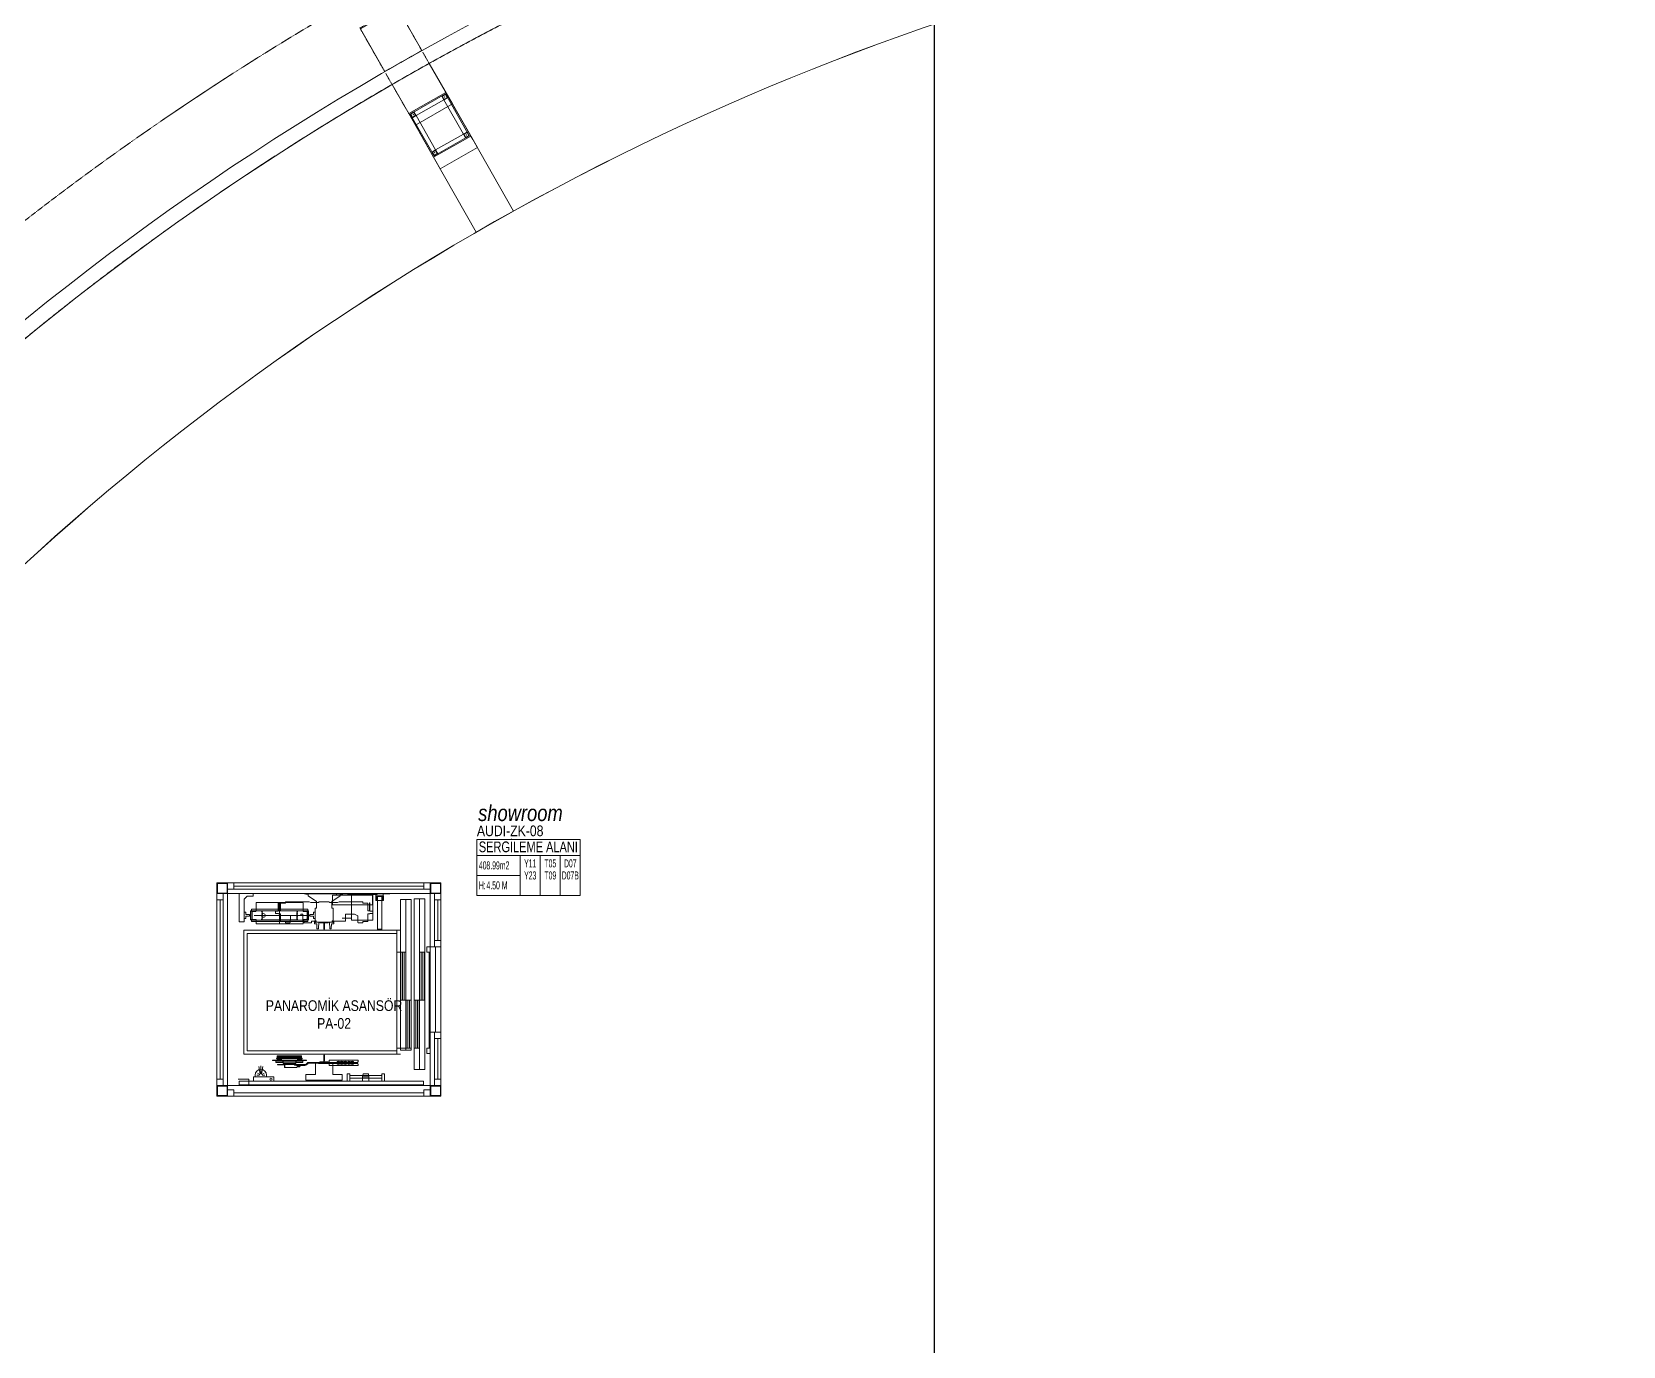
# Model space of a CAD drawing. Extents: x -2749 to 23780, y -1311 to 8245.
# Drawn here: x 2469 to 3960, y 711 to 1943 of the extents above; entities that cross this region are included whole.
import ezdxf
from ezdxf.enums import TextEntityAlignment as Align

# ---------------------------------------------------------------- set-up
doc = ezdxf.new("R2010")
doc.units = 0
doc.header["$MEASUREMENT"] = 0
doc.linetypes.add('DOT2', pattern=[0.125, 0, -0.125])
doc.linetypes.add('HIDDEN', pattern=[0.375, 0.25, -0.125])
doc.layers.get('0').update_dxf_attribs({"color": 9, "lineweight": 9})
for name, color, linetype, lineweight in [('05V', 9, 'Continuous', 9), ('06C', 9, 'Continuous', 9), ('06D', 9, 'Continuous', 9), ('07K', 9, 'Continuous', 9), ('10', 9, 'Continuous', 9), ('11', 9, 'Continuous', 9), ('15', 9, 'Continuous', 9), ('20', 9, 'DOT2', 9), ('21', 9, 'Continuous', 9), ('30', 251, 'Continuous', 9), ('35', 9, 'Continuous', 9), ('40', 9, 'Continuous', 9), ('40B', 9, 'Continuous', 9), ('E-MODÜL HATTI', 6, 'Continuous', 30)]:
    doc.layers.add(name, color=color, linetype=linetype, lineweight=lineweight)
doc.styles.add('Arial', font='arial.ttf', dxfattribs={"height": 2.5})
doc.styles.add('MuuM_TEXT-ITALIC', font='ARIALNI.TTF')
doc.styles.add('MuuM_TEXT-STANDART', font='ARIALN.TTF')

# ---------------------------------------------------------------- blocks, each defined once
blk = doc.blocks.new('Prf-40x40')
for points in [[(1.5, -2), (-1.5, -2, -0.414214), (-2, -1.5), (-2, 1.5, -0.414214), (-1.5, 2), (1.5, 2, -0.414214), (2, 1.5), (2, -1.5, -0.414214)], [(1.5, -1.7), (-1.5, -1.7, -0.414214), (-1.7, -1.5), (-1.7, 1.5, -0.414214), (-1.5, 1.7), (1.5, 1.7, -0.414214), (1.7, 1.5), (1.7, -1.5, -0.414214)]]:
    blk.add_lwpolyline(points, format="xyb", close=True)
blk.add_point((0, 0))
blk = doc.blocks.new('p-kolon_egik')
blk.add_lwpolyline([(-20.2, -107.3), (20, -107.5)])
at = {"layer": '06C'}
blk.add_lwpolyline([(20, -26.5), (-20, -26.5), (-20.2, -107.3), (20, -107.5), (20, -30.3)], close=True, dxfattribs=at)
at = {"layer": '06D'}
blk.add_lwpolyline([(-15, 15.5), (15, 15.5), (15, -21.5), (-15, -21.5)], close=True, dxfattribs=at)
at = {"layer": '11'}
for points in [[(-20, 20.5), (20, 20.5), (20, -26.5), (-20, -26.5)], [(-19, 19.5), (19, 19.5), (19, -25.5), (-19, -25.5)]]:
    blk.add_lwpolyline(points, close=True, dxfattribs=at)
at = {"layer": '20', "lineweight": 0}
blk.add_lwpolyline([(19.8, 112.9), (-20.2, 112.9), (-20.2, 65.9), (19.8, 65.9)], close=True, dxfattribs=at)
for points in [[(-20, 20.5), (-20.2, 64.1)], [(20, 20.5), (19.8, 64.1)]]:
    blk.add_lwpolyline(points, dxfattribs=at)
at = {"layer": '10'}
for p, rotation in [((-17, 17.5), 359.9650747013309), ((17, -23.5), 180.0000000001621)]:
    blk.add_blockref('Prf-40x40', p, dxfattribs=dict(at, rotation=rotation))
at = {"layer": '10', "xscale": -1}
for p, rotation in [((17, 17.5), 6.84519e-11), ((-17, -23.5), 180.0349252988997)]:
    blk.add_blockref('Prf-40x40', p, dxfattribs=dict(at, rotation=rotation))
blk = doc.blocks.new('0_roomno2')
blk.add_lwpolyline([(19.38, -10.5), (0, -10.5), (0, 0), (19.38, 0)], close=True)
for points in [[(0, -3), (19.38, -3)], [(8.12, -3), (8.12, -10.5)], [(11.88, -3), (11.88, -10.5)], [(15.62, -3), (15.62, -10.5)], [(0, -6.75), (8.12, -6.75)]]:
    blk.add_lwpolyline(points)
at = {"style": 'MuuM_TEXT-STANDART', "width": 0.6}
blk.add_text('H:', height=1.5, dxfattribs=at).set_placement((0.35, -8.61), align=Align.MIDDLE_LEFT)
at = {"style": 'Arial'}
blk.add_attdef('ODANO', (0, 1.17), '', height=2, dxfattribs=at)
blk.add_attdef('MEKANADI', text='', height=2, dxfattribs=at).set_placement((0.35, -3), align=Align.BOTTOM_LEFT)
at = {"style": 'MuuM_TEXT-STANDART', "width": 0.6}
for tag, p in [('M2', (0.35, -4.88)), ('TEMIZTAVANYUKSEKLIGI', (1.8, -8.61))]:
    blk.add_attdef(tag, text='', height=1.5, dxfattribs=at).set_placement(p, align=Align.MIDDLE_LEFT)
for tag, p in [('YER01', (10, -4.5)), ('TAVAN01', (13.75, -4.5)), ('DUVAR01', (17.5, -4.5)), ('YER02', (10, -6.75)), ('YER03', (10, -9)), ('TAVAN02', (13.75, -6.75)), ('TAVAN03', (13.75, -9)), ('DUVAR02', (17.5, -6.75)), ('DUVAR03', (17.5, -9))]:
    blk.add_attdef(tag, text='', height=1.5, dxfattribs=at).set_placement(p, align=Align.MIDDLE_CENTER)
blk = doc.blocks.new('p-as-01')
for p, q in [((582, 0), (-582, 0)), ((-582, 0), (-582, -1432)), ((582, -1432), (582, 0)), ((660, -2), (660, 43)), ((660, 43), (925, 43)), ((925, 43), (925, -87)), ((550, -32), (-550, -32)), ((-550, -32), (-550, -1432)), ((550, -1432), (550, -32)), ((720, -2), (660, -2)), ((676, -71), (663, -71)), ((663, -598), (663, -71)), ((676, -105), (676, -70)), ((676, -91), (676, -578)), ((679, -105), (676, -105)), ((679, -70), (679, -105)), ((757, -63), (683, -63)), ((683, -63), (757, -63)), ((757, -66), (683, -66)), ((690, -2), (690, -17)), ((750, -2), (690, -2)), ((690, -17), (712, -17)), ((712, -17), (712, -52)), ((712, -52), (728, -52)), ((872, -2), (720, -2)), ((720, -611), (720, -95)), ((728, -52), (728, -17)), ((728, -17), (750, -17)), ((750, -17), (750, -2)), ((761, -105), (761, -70)), ((764, -105), (761, -105)), ((764, -70), (764, -105)), ((764, -71), (778, -71)), ((764, -91), (764, -578)), ((778, -598), (778, -71)), ((900, -30), (872, -2)), ((900, -87), (900, -30)), ((925, -87), (900, -87)), ((-640, -267), (-640, -427)), ((-638, -267), (-640, -267)), ((-638, -267), (-638, -427)), ((679, -166), (681, -164)), ((679, -502), (679, -166)), ((681, -164), (684, -164)), ((684, -164), (686, -170)), ((690, -173), (690, -173)), ((694, -170), (695, -168)), ((695, -168), (697, -168)), ((697, -168), (698, -170)), ((702, -173), (702, -173)), ((706, -170), (707, -168)), ((707, -168), (709, -168)), ((709, -168), (710, -170)), ((714, -173), (714, -173)), ((718, -170), (719, -168)), ((719, -168), (721, -168)), ((721, -168), (722, -170)), ((726, -173), (726, -173)), ((730, -170), (731, -168)), ((731, -168), (733, -168)), ((733, -168), (734, -170)), ((738, -173), (738, -173)), ((742, -170), (743, -168)), ((743, -168), (745, -168)), ((745, -168), (746, -170)), ((750, -173), (750, -173)), ((754, -170), (756, -164)), ((756, -164), (760, -164)), ((760, -164), (762, -166)), ((762, -166), (762, -502)), ((-679, -382), (-706, -382)), ((-706, -493), (-706, -382)), ((-706, -383), (-678, -383)), ((-680, -377), (-680, -315)), ((-680, -315), (-680, -372)), ((-680, -315), (-678, -315)), ((-678, -315), (-680, -315)), ((-680, -372), (-678, -372)), ((-678, -372), (-680, -372)), ((-680, -377), (-680, -372)), ((-678, -377), (-680, -377)), ((-680, -377), (-678, -377)), ((-679, -382), (-679, -377)), ((-678, -377), (-678, -315)), ((-678, -315), (-678, -367)), ((-678, -367), (-678, -572)), ((-668, -367), (-678, -367)), ((-678, -367), (-678, -386)), ((-678, -372), (-678, -367)), ((-678, -377), (-678, -372)), ((-668, -367), (-668, -386)), ((-668, -427), (-668, -386)), ((-668, -396), (-668, -395)), ((-668, -427), (-668, -487)), ((-646, -367), (-662, -367)), ((-662, -367), (-662, -394)), ((-662, -427), (-662, -394)), ((-662, -394), (-662, -394)), ((-662, -395), (-662, -395)), ((-662, -460), (-662, -427)), ((-658, -364), (-658, -299)), ((-647, -299), (-658, -299)), ((-658, -342), (-658, -351)), ((-658, -360), (-658, -351)), ((-647, -364), (-658, -364)), ((-647, -364), (-647, -299)), ((-646, -320), (-647, -320)), ((-646, -344), (-647, -344)), ((-647, -351), (-647, -359)), ((-646, -320), (-646, -332)), ((-640, -322), (-646, -322)), ((-646, -332), (-646, -322)), ((-646, -332), (-646, -342)), ((-646, -344), (-646, -332)), ((-640, -342), (-646, -342)), ((-646, -394), (-646, -367)), ((-646, -427), (-646, -394)), ((-646, -460), (-646, -427)), ((-646, -395), (-646, -395)), ((-640, -427), (-640, -587)), ((-635, -322), (-638, -322)), ((-635, -342), (-638, -342)), ((-638, -427), (-638, -587)), ((-635, -312), (-635, -352)), ((-626, -312), (-635, -312)), ((-635, -332), (-635, -322)), ((-635, -332), (-635, -342)), ((-626, -352), (-635, -352)), ((-621, -307), (-626, -312)), ((-626, -312), (-626, -352)), ((-622, -356), (-626, -352)), ((-622, -308), (-622, -427)), ((-622, -546), (-622, -427)), ((-622, -432), (-622, -427)), ((-618, -307), (-621, -307)), ((-617, -308), (-618, -307)), ((-617, -308), (-617, -427)), ((-617, -318), (-614, -333)), ((-617, -546), (-617, -427)), ((-614, -520), (-614, -333)), ((-610, -333), (-614, -333)), ((-613, -313), (-599, -313)), ((-599, -313), (-613, -313)), ((-613, -315), (-613, -313)), ((-613, -313), (-613, -315)), ((-613, -315), (-599, -315)), ((-613, -315), (-599, -315)), ((-608, -318), (-610, -333)), ((-610, -333), (-610, -520)), ((-608, -535), (-608, -318)), ((-602, -318), (-608, -318)), ((-602, -318), (-602, -427)), ((-602, -535), (-602, -427)), ((-598, -319), (-598, -316)), ((-598, -316), (-598, -319)), ((-598, -319), (-598, -535)), ((-598, -319), (-598, -535)), ((-596, -316), (-596, -537)), ((-596, -537), (-596, -316)), ((640, -335), (840, -335)), ((-771, -582), (-825, -582)), ((-825, -582), (-825, -752)), ((-771, -670), (-771, -582)), ((-689, -498), (-701, -498)), ((-699, -498), (-699, -523)), ((-691, -498), (-691, -523)), ((-686, -572), (-686, -497)), ((-684, -476), (-684, -476)), ((-684, -493), (-684, -476)), ((-680, -477), (-680, -538)), ((-678, -477), (-680, -477)), ((-678, -477), (-680, -477)), ((-680, -482), (-680, -477)), ((-680, -538), (-680, -482)), ((-678, -482), (-680, -482)), ((-680, -482), (-678, -482)), ((-680, -538), (-678, -538)), ((-680, -538), (-678, -538)), ((-679, -477), (-679, -473)), ((-679, -589), (-671, -598)), ((-678, -449), (-678, -487)), ((-678, -477), (-678, -538)), ((-678, -482), (-678, -477)), ((-678, -538), (-678, -482)), ((-668, -487), (-678, -487)), ((-673, -584), (-665, -592)), ((-662, -459), (-662, -459)), ((-662, -460), (-662, -486)), ((-662, -460), (-662, -460)), ((-662, -486), (-646, -486)), ((-658, -554), (-658, -489)), ((-647, -489), (-658, -489)), ((-658, -550), (-658, -541)), ((-647, -554), (-658, -554)), ((-647, -554), (-647, -489)), ((-647, -503), (-647, -495)), ((-646, -510), (-647, -510)), ((-646, -534), (-647, -534)), ((-646, -486), (-646, -460)), ((-646, -460), (-646, -460)), ((-646, -510), (-646, -522)), ((-640, -512), (-646, -512)), ((-646, -522), (-646, -512)), ((-646, -534), (-646, -522)), ((-646, -522), (-646, -532)), ((-640, -532), (-646, -532)), ((-646, -459), (-646, -459)), ((-638, -587), (-640, -587)), ((-635, -512), (-638, -512)), ((-635, -532), (-638, -532)), ((-635, -542), (-635, -502)), ((-626, -502), (-635, -502)), ((-635, -522), (-635, -512)), ((-635, -522), (-635, -512)), ((-635, -522), (-635, -532)), ((-635, -522), (-635, -532)), ((-626, -542), (-635, -542)), ((-622, -498), (-626, -502)), ((-626, -542), (-626, -502)), ((-621, -547), (-626, -542)), ((-618, -547), (-621, -547)), ((-617, -546), (-618, -547)), ((-617, -535), (-614, -520)), ((-610, -520), (-614, -520)), ((-613, -538), (-599, -538)), ((-599, -538), (-613, -538)), ((-613, -538), (-613, -540)), ((-613, -538), (-613, -540)), ((-613, -540), (-599, -540)), ((-613, -540), (-599, -540)), ((-608, -535), (-610, -520)), ((-602, -535), (-608, -535)), ((-598, -535), (-598, -537)), ((-598, -535), (-598, -537)), ((679, -564), (676, -564)), ((676, -564), (676, -599)), ((681, -504), (679, -502)), ((679, -599), (679, -564)), ((684, -504), (681, -504)), ((686, -499), (684, -504)), ((690, -495), (690, -495)), ((695, -501), (694, -499)), ((697, -501), (695, -501)), ((698, -499), (697, -501)), ((702, -495), (702, -495)), ((707, -501), (706, -499)), ((709, -501), (707, -501)), ((710, -499), (709, -501)), ((714, -495), (714, -495)), ((719, -501), (718, -499)), ((721, -501), (719, -501)), ((722, -499), (721, -501)), ((726, -495), (726, -495)), ((731, -501), (730, -499)), ((733, -501), (731, -501)), ((734, -499), (733, -501)), ((738, -495), (738, -495)), ((743, -501), (742, -499)), ((745, -501), (743, -501)), ((746, -499), (745, -501)), ((750, -495), (750, -495)), ((756, -504), (754, -499)), ((760, -504), (756, -504)), ((762, -502), (760, -504)), ((764, -564), (761, -564)), ((761, -564), (761, -599)), ((764, -599), (764, -564)), ((920, -601), (920, -580)), ((920, -580), (925, -580)), ((925, -580), (925, -753)), ((-658, -670), (-771, -670)), ((-668, -1066), (-668, -700)), ((-668, -700), (-658, -700)), ((-666, -609), (-666, -752)), ((-658, -609), (-658, -752)), ((-658, -752), (-658, -670)), ((-658, -1066), (-658, -700)), ((-652, -713), (-658, -711)), ((-658, -711), (-658, -793)), ((-650, -748), (-652, -713)), ((652, -713), (650, -748)), ((658, -711), (652, -713)), ((653, -671), (653, -667)), ((653, -667), (788, -667)), ((668, -671), (653, -671)), ((658, -752), (658, -677)), ((658, -677), (668, -677)), ((658, -793), (658, -711)), ((676, -598), (663, -598)), ((668, -677), (668, -671)), ((757, -603), (683, -603)), ((757, -606), (683, -606)), ((683, -606), (757, -606)), ((712, -652), (690, -652)), ((690, -652), (690, -667)), ((690, -667), (750, -667)), ((728, -617), (712, -617)), ((712, -617), (712, -652)), ((728, -652), (728, -617)), ((750, -652), (728, -652)), ((750, -667), (750, -652)), ((764, -598), (778, -598)), ((788, -667), (788, -682)), ((788, -682), (852, -682)), ((852, -682), (904, -601)), ((904, -601), (920, -601)), ((-825, -752), (-825, -922)), ((-771, -922), (-771, -834)), ((-771, -834), (-658, -834)), ((-688, -1070), (-688, -800)), ((-674, -800), (-688, -800)), ((-674, -800), (-674, -802)), ((-674, -802), (-674, -800)), ((-674, -800), (-668, -800)), ((-674, -802), (-674, -802)), ((-668, -877), (-672, -880)), ((-672, -880), (-672, -890)), ((-672, -890), (-668, -893)), ((-668, -912), (-668, -800)), ((-668, -804), (-668, -800)), ((-668, -804), (-668, -804)), ((-666, -752), (-658, -752)), ((-658, -834), (-658, -752)), ((-658, -752), (-658, -752)), ((-658, -793), (-652, -790)), ((-658, -804), (-658, -800)), ((-658, -800), (-652, -800)), ((-658, -804), (-658, -829)), ((-658, -804), (-658, -804)), ((-654, -880), (-658, -877)), ((-658, -893), (-654, -890)), ((-654, -890), (-654, -880)), ((-652, -790), (-650, -756)), ((-652, -802), (-652, -800)), ((-638, -800), (-652, -800)), ((-652, -800), (-652, -802)), ((-652, -802), (-652, -802)), ((-625, -748), (-650, -748)), ((-650, -756), (-625, -756)), ((-638, -1070), (-638, -800)), ((-615, -748), (-625, -748)), ((-625, -756), (-615, -756)), ((-590, -748), (-615, -748)), ((-615, -756), (-590, -756)), ((-590, -756), (-590, -748)), ((615, -748), (590, -748)), ((590, -748), (590, -756)), ((590, -756), (615, -756)), ((625, -748), (615, -748)), ((615, -756), (625, -756)), ((650, -748), (625, -748)), ((625, -756), (650, -756)), ((650, -756), (652, -790)), ((652, -790), (658, -793)), ((653, -838), (653, -834)), ((653, -834), (668, -834)), ((788, -838), (653, -838)), ((658, -753), (658, -752)), ((658, -828), (658, -753)), ((668, -828), (658, -828)), ((668, -834), (668, -828)), ((852, -823), (788, -823)), ((788, -823), (788, -838)), ((904, -904), (852, -823)), ((925, -753), (925, -926)), ((-825, -922), (-771, -922)), ((-668, -910), (-672, -913)), ((-672, -913), (-672, -923)), ((-672, -923), (-668, -926)), ((-668, -943), (-672, -946)), ((-672, -946), (-672, -956)), ((-672, -956), (-668, -959)), ((-668, -976), (-672, -979)), ((-672, -979), (-672, -989)), ((-672, -989), (-668, -992)), ((-668, -1009), (-672, -1012)), ((-672, -1012), (-672, -1022)), ((-672, -1022), (-668, -1025)), ((-654, -913), (-658, -910)), ((-658, -926), (-654, -923)), ((-654, -946), (-658, -943)), ((-658, -959), (-654, -956)), ((-654, -979), (-658, -976)), ((-658, -992), (-654, -989)), ((-654, -1012), (-658, -1009)), ((-658, -1025), (-654, -1022)), ((-658, -1064), (-658, -1040)), ((-654, -923), (-654, -913)), ((-654, -956), (-654, -946)), ((-654, -989), (-654, -979)), ((-654, -1022), (-654, -1012)), ((920, -904), (904, -904)), ((920, -926), (920, -904)), ((925, -926), (920, -926)), ((-674, -1070), (-688, -1070)), ((-674, -1070), (-674, -1068)), ((-674, -1068), (-674, -1069)), ((-674, -1068), (-674, -1068)), ((-674, -1068), (-674, -1068)), ((-674, -1069), (-668, -1069)), ((-668, -1066), (-668, -1069)), ((-668, -1066), (-668, -1066)), ((-668, -1066), (-658, -1066)), ((-658, -1066), (-658, -1069)), ((-658, -1066), (-658, -1066)), ((-658, -1069), (-652, -1069)), ((-652, -1070), (-652, -1066)), ((-652, -1066), (-652, -1069)), ((-652, -1066), (-652, -1066)), ((-638, -1070), (-652, -1070)), ((592, -1252), (582, -1252)), ((582, -1252), (582, -1292)), ((582, -1292), (592, -1292)), ((592, -1292), (592, -1252)), ((897, -1252), (592, -1252)), ((592, -1252), (592, -1292)), ((592, -1292), (897, -1292)), ((897, -1292), (897, -1252)), ((-582, -1432), (-582, -1467)), ((-582, -1432), (-525, -1432)), ((550, -1432), (-550, -1432)), ((870, -1467), (-542, -1467)), ((-542, -1467), (-542, -1517)), ((-525, -1432), (-525, -1567)), ((375, -1472), (-75, -1472)), ((-75, -1472), (-75, -1517)), ((-75, -1487), (375, -1487)), ((582, -1432), (375, -1432)), ((375, -1432), (375, -1467)), ((375, -1517), (375, -1472)), ((582, -1432), (582, -1467)), ((870, -1517), (870, -1467)), ((875, -1597), (-725, -1597)), ((-725, -1597), (-725, -1647)), ((-542, -1517), (870, -1517)), ((870, -1517), (-542, -1517)), ((-542, -1517), (-542, -1567)), ((-542, -1567), (870, -1567)), ((-75, -1522), (-525, -1522)), ((-525, -1522), (-525, -1567)), ((-525, -1537), (-75, -1537)), ((-525, -1552), (-75, -1552)), ((-525, -1567), (-75, -1567)), ((-75, -1597), (-525, -1597)), ((-525, -1597), (-525, -1642)), ((-525, -1612), (-75, -1612)), ((-525, -1627), (-75, -1627)), ((-75, -1502), (375, -1502)), ((-75, -1517), (375, -1517)), ((-75, -1567), (-75, -1522)), ((-75, -1642), (-75, -1597)), ((870, -1567), (870, -1517)), ((875, -1647), (875, -1597)), ((875, -1647), (-725, -1647)), ((-725, -1647), (-725, -1697)), ((-725, -1647), (875, -1647)), ((-725, -1697), (875, -1697)), ((-525, -1714), (-575, -1714)), ((-575, -1714), (-575, -1747)), ((-575, -1747), (-525, -1747)), ((-525, -1642), (-75, -1642)), ((-525, -1747), (-525, -1714)), ((-525, -1737), (375, -1737)), ((375, -1647), (-75, -1647)), ((-75, -1647), (-75, -1692)), ((-75, -1662), (375, -1662)), ((-75, -1677), (375, -1677)), ((-75, -1692), (375, -1692)), ((375, -1692), (375, -1647)), ((375, -1714), (425, -1714)), ((375, -1747), (375, -1714)), ((425, -1747), (375, -1747)), ((425, -1714), (425, -1747)), ((875, -1697), (875, -1647))]:
    blk.add_line(p, q)
at = {"ltscale": 15}
for p, q in [((640, -119), (640, -550)), ((678, -114), (645, -114)), ((683, -82), (683, -109)), ((752, -77), (688, -77)), ((757, -109), (757, -82)), ((835, -114), (762, -114)), ((840, -550), (840, -119)), ((645, -555), (678, -555)), ((683, -560), (683, -587)), ((688, -592), (752, -592)), ((757, -587), (757, -560)), ((762, -555), (835, -555))]:
    blk.add_line(p, q, dxfattribs=at)
at = {"ltscale": 0.25}
for p, q in [((761, -296), (737, -296)), ((737, -296), (737, -323)), ((761, -322), (761, -296)), ((664, -389), (652, -389)), ((652, -389), (652, -432)), ((655, -435), (694, -436)), ((667, -343), (664, -346)), ((664, -346), (664, -389)), ((734, -343), (667, -343)), ((694, -436), (719, -436)), ((719, -436), (719, -535)), ((737, -323), (734, -323)), ((734, -323), (734, -343)), ((837, -322), (761, -322)), ((764, -343), (764, -328)), ((764, -328), (837, -328)), ((831, -343), (764, -343)), ((834, -346), (831, -343)), ((834, -389), (834, -346)), ((846, -389), (834, -389)), ((837, -328), (837, -322)), ((846, -612), (846, -389)), ((666, -564), (652, -564)), ((652, -564), (652, -633)), ((733, -552), (666, -552)), ((666, -552), (666, -564)), ((719, -535), (733, -535)), ((733, -535), (733, -552)), ((594, -688), (594, -696)), ((637, -684), (597, -685)), ((597, -699), (658, -701)), ((637, -684), (637, -684)), ((641, -665), (641, -679)), ((666, -662), (644, -662)), ((652, -633), (666, -633)), ((658, -701), (658, -803)), ((666, -633), (666, -662)), ((842, -626), (846, -612)), ((842, -702), (842, -626)), ((843, -702), (842, -702)), ((846, -799), (846, -705)), ((594, -808), (594, -816)), ((658, -803), (597, -805)), ((597, -819), (637, -820)), ((637, -820), (637, -820)), ((641, -825), (641, -839)), ((644, -842), (666, -842)), ((666, -842), (666, -952)), ((842, -878), (842, -802)), ((842, -802), (843, -802)), ((846, -892), (842, -878)), ((846, -1115), (846, -892)), ((-659, -920), (-659, -1004)), ((666, -952), (733, -952)), ((695, -920), (695, -1004)), ((733, -1037), (716, -1068)), ((733, -952), (733, -1037)), ((652, -1072), (652, -1115)), ((652, -1115), (664, -1115)), ((716, -1068), (655, -1069)), ((664, -1115), (664, -1158)), ((664, -1158), (667, -1161)), ((667, -1161), (734, -1161)), ((734, -1161), (734, -1181)), ((734, -1181), (737, -1181)), ((737, -1181), (737, -1208)), ((761, -1208), (761, -1182)), ((761, -1182), (837, -1182)), ((764, -1176), (764, -1161)), ((764, -1161), (831, -1161)), ((837, -1176), (764, -1176)), ((831, -1161), (834, -1158)), ((834, -1158), (834, -1115)), ((834, -1115), (846, -1115)), ((837, -1182), (837, -1176)), ((737, -1208), (761, -1208))]:
    blk.add_line(p, q, dxfattribs=at)
at = {"linetype": 'Continuous', "ltscale": 0.25}
for p, q in [((921, -567), (921, -1151)), ((921, -567), (925, -567)), ((925, -567), (925, -1150)), ((911, -832), (818, -832)), ((818, -832), (818, -1206)), ((911, -1206), (911, -832)), ((911, -1169), (911, -869)), ((911, -869), (921, -869)), ((921, -869), (921, -1169)), ((676, -1010), (676, -1210)), ((921, -1010), (676, -1010)), ((921, -973), (916, -973)), ((921, -973), (916, -973)), ((916, -1248), (916, -973)), ((921, -1248), (921, -973)), ((921, -1169), (911, -1169)), ((921, -1151), (921, -1159)), ((921, -1159), (921, -1165)), ((921, -1165), (921, -1173)), ((921, -1173), (921, -1367)), ((925, -1150), (925, -1159)), ((925, -1159), (925, -1165)), ((925, -1165), (925, -1173)), ((925, -1173), (925, -1367)), ((921, -1210), (676, -1210)), ((818, -1206), (911, -1206)), ((916, -1248), (921, -1248)), ((921, -1367), (925, -1367))]:
    blk.add_line(p, q, dxfattribs=at)
at = {"ltscale": 30}
for p, q in [((861, -1236), (861, -1308)), ((905, -1236), (861, -1236)), ((897, -1242), (861, -1242)), ((897, -1302), (861, -1302)), ((905, -1308), (861, -1308)), ((897, -1242), (897, -1302))]:
    blk.add_line(p, q, dxfattribs=at)
at = {"ltscale": 6}
for p, q in [((905, -1236), (905, -1308)), ((905, -1237), (925, -1237)), ((925, -1307), (905, -1307)), ((923, -1237), (923, -1307)), ((925, -1237), (925, -1307))]:
    blk.add_line(p, q, dxfattribs=at)
for centre, radius in [((720, -184), 17.5), ((-612, -327), 3), ((-612, -527), 3)]:
    blk.add_circle(centre, radius)
for centre, radius, start, end in [((645, -119), 5, 90, 180), ((683, -70), 7, 90, 180), ((678, -109), 5, 270, 0), ((683, -70), 4, 90, 180), ((688, -82), 5, 90, 180), ((752, -82), 5, 0, 90), ((757, -70), 7, 0, 90), ((757, -70), 4, 0, 90), ((762, -109), 5, 180, 270), ((835, -119), 5, 0, 90), ((690, -169), 4.3, 195, 270), ((690, -169), 4.3, 270, 345), ((702, -169), 4.3, 195, 270), ((702, -169), 4.3, 270, 345), ((714, -169), 4.3, 195, 270), ((714, -169), 4.3, 270, 345), ((726, -169), 4.3, 195, 270), ((726, -169), 4.3, 270, 345), ((738, -169), 4.3, 195, 270), ((738, -169), 4.3, 270, 345), ((750, -169), 4.3, 195, 270), ((750, -169), 4.3, 270, 345), ((-612, -327), 3, 0, 180), ((-612, -327), 3, 180, 0), ((-599, -316), 3, 0, 90), ((-599, -316), 3, 0, 90), ((-599, -316), 1, 0, 90), ((-599, -316), 1, 0, 90), ((-701, -493), 5, 180, 270), ((-695, -523), 4, 180, 0), ((-689, -493), 5, 270, 0), ((-662, -572), 24, 180, 225), ((-684, -470), 6, 270, 0), ((-662, -572), 16, 180, 225), ((-682, -609), 24, 0, 45), ((-612, -527), 3, 0, 180), ((-612, -527), 3, 180, 0), ((-599, -537), 1, 270, 0), ((-599, -537), 3, 270, 0), ((-599, -537), 3, 270, 0), ((-599, -537), 1, 270, 0), ((645, -550), 5, 180, 270), ((678, -560), 5, 0, 90), ((688, -587), 5, 180, 270), ((690, -500), 4.3, 90, 165), ((690, -500), 4.3, 15, 90), ((702, -500), 4.3, 90, 165), ((702, -500), 4.3, 15, 90), ((714, -500), 4.3, 90, 165), ((714, -500), 4.3, 15, 90), ((726, -500), 4.3, 90, 165), ((726, -500), 4.3, 15, 90), ((738, -500), 4.3, 90, 165), ((738, -500), 4.3, 15, 90), ((750, -500), 4.3, 90, 165), ((750, -500), 4.3, 15, 90), ((752, -587), 5, 270, 0), ((762, -560), 5, 90, 180), ((835, -550), 5, 270, 0), ((-682, -609), 16, 0, 45), ((683, -599), 7, 180, 270), ((683, -599), 4, 180, 270), ((757, -599), 4, 270, 0), ((757, -599), 7, 270, 0), ((-663, -885), 15, 109.4712, 250.5288), ((-663, -885), 9.5, 121.7569, 238.2431), ((-663, -885), 6, 146.4427, 213.5573), ((-663, -885), 15, 289.4712, 70.5288), ((-663, -885), 9.5, 301.7569, 58.2431), ((-663, -885), 6, 326.4427, 33.5573), ((-663, -918), 15, 109.4712, 250.5288), ((-663, -951), 15, 109.4712, 250.5288), ((-663, -984), 15, 109.4712, 250.5288), ((-663, -1017), 15, 109.4712, 250.5288), ((-663, -918), 9.5, 121.7569, 238.2431), ((-663, -951), 9.5, 121.7569, 238.2431), ((-663, -984), 9.5, 121.7569, 238.2431), ((-663, -1017), 9.5, 121.7569, 238.2431), ((-663, -918), 6, 146.4427, 213.5573), ((-663, -951), 6, 146.4427, 213.5573), ((-663, -984), 6, 146.4427, 213.5573), ((-663, -1017), 6, 146.4427, 213.5573), ((-663, -918), 15, 289.4712, 70.5288), ((-663, -918), 9.5, 301.7569, 58.2431), ((-663, -918), 6, 326.4427, 33.5573), ((-663, -951), 15, 289.4712, 70.5288), ((-663, -951), 9.5, 301.7569, 58.2431), ((-663, -951), 6, 326.4427, 33.5573), ((-663, -984), 15, 289.4712, 70.5288), ((-663, -984), 9.5, 301.7569, 58.2431), ((-663, -984), 6, 326.4427, 33.5573), ((-663, -1017), 15, 289.4712, 70.5288), ((-663, -1017), 9.5, 301.7569, 58.2431), ((-663, -1017), 6, 326.4427, 33.5573)]:
    blk.add_arc(centre, radius, start, end)
at = {"ltscale": 0.25}
for centre, radius, start, end in [((655, -432), 2.98, 180, 268.4759), ((597, -688), 3, 91.5, 180), ((597, -696), 2.99, 180, 268.6138), ((636, -679), 5, 280.303, 360), ((644, -665), 3, 90, 180), ((843, -705), 3, 360, 90), ((597, -808), 3, 91.3862, 180), ((597, -816), 3, 180, 268.5), ((636, -825), 5, 360, 79.697), ((644, -839), 3, 180, 270), ((843, -799), 3, 270, 0), ((655, -1072), 2.98, 91.5241, 180)]:
    blk.add_arc(centre, radius, start, end, dxfattribs=at)
blk = doc.blocks.new('p-asansör-')
at = {"color": 251}
for p, q in [((-194.5, 190), (-20, 190)), ((-194.5, 190), (-20, 190)), ((-193.5, 190), (-193.5, 186)), ((-193.5, 190), (-193.5, 186)), ((-193.5, 189.5), (-21, 189.5)), ((-193.5, 189.5), (-21, 189.5)), ((-21, 186), (-193.5, 186)), ((-21, 186), (-193.5, 186)), ((-124.5, 183.2), (-154.5, 183.2)), ((-124.5, 183.2), (-154.5, 183.2)), ((-124.5, 180.7), (-154.5, 180.7)), ((-124.5, 180.7), (-154.5, 180.7)), ((-42.4, 180.3), (-44.8, 180.3)), ((-42.4, 180.3), (-44.8, 180.3)), ((-42.2, 179.7), (-44.3, 178.5)), ((-42.2, 179.7), (-44.3, 178.5)), ((-41.8, 179.3), (-43, 172.1)), ((-41.8, 179.3), (-43, 172.1)), ((-41.2, 179.1), (-41.2, 171.6)), ((-41.2, 179.1), (-41.2, 171.6)), ((-40.5, 179.3), (-39.3, 172.1)), ((-40.5, 179.3), (-39.3, 172.1)), ((-40.1, 179.7), (-38, 178.5)), ((-40.1, 179.7), (-38, 178.5)), ((-39.9, 180.3), (-37.5, 180.3)), ((-39.9, 180.3), (-37.5, 180.3)), ((-30, 184), (-30, 190)), ((-30, 184), (-30, 190)), ((-20, 184), (-30, 184)), ((-20, 184), (-30, 184)), ((-21, 190), (-21, 186)), ((-21, 190), (-21, 186))]:
    blk.add_line(p, q, dxfattribs=at)
at = {"color": 251, "ltscale": 0.25}
for p, q in [((-157, 186), (-154.5, 186)), ((-157, 186), (-157, 179.2)), ((-157, 186), (-154.5, 186)), ((-157, 186), (-157, 179.2)), ((-154.5, 179.2), (-157, 179.2)), ((-154.5, 179.2), (-157, 179.2)), ((-154.5, 186), (-154.5, 179.2)), ((-154.5, 186), (-154.5, 179.2)), ((-142, 179.2), (-142.5, 182)), ((-142, 179.2), (-142.5, 182)), ((-137, 179.2), (-142, 179.2)), ((-137, 179.2), (-142, 179.2)), ((-137, 179.2), (-136.5, 182)), ((-137, 179.2), (-136.5, 182)), ((-124.5, 186), (-122, 186)), ((-124.5, 186), (-124.5, 179.2)), ((-124.5, 186), (-122, 186)), ((-124.5, 186), (-124.5, 179.2)), ((-122, 179.2), (-124.5, 179.2)), ((-122, 179.2), (-124.5, 179.2)), ((-122, 186), (-122, 179.2)), ((-122, 186), (-122, 179.2))]:
    blk.add_line(p, q, dxfattribs=at)
blk.add_lwpolyline([(-142.5, 182), (-136.5, 182), (-136.5, 186), (-142.5, 186), (-142.5, 182)], dxfattribs=at)
blk.add_lwpolyline([(-142.5, 182), (-136.5, 182), (-136.5, 186), (-142.5, 186), (-142.5, 182)], dxfattribs=at)
at = {"color": 251}
blk.add_lwpolyline([(-53.4, 186), (-34.4, 186), (-34.4, 182), (-53.4, 182)], close=True, dxfattribs=at)
blk.add_lwpolyline([(-53.4, 186), (-34.4, 186), (-34.4, 182), (-53.4, 182)], close=True, dxfattribs=at)
blk.add_lwpolyline([(-35.8, 182), (-35.8, 180.3, -1), (-46.5, 180.3), (-46.5, 182)], format="xyb", dxfattribs=at)
blk.add_lwpolyline([(-35.8, 182), (-35.8, 180.3, -1), (-46.5, 180.3), (-46.5, 182)], format="xyb", dxfattribs=at)
blk.add_circle((-50.7, 184), 1, dxfattribs=at)
blk.add_circle((-50.7, 184), 1, dxfattribs=at)
at = {"layer": '06D'}
for points in [[(-10, 200), (-200, 200)], [(-200, 200), (-10, 200)], [(-210, 184), (-210, 146)], [(-204, 184), (-204, 146)], [(-6, 10), (-6, 190)], [(0, 10), (0, 190)], [(-210, 16), (-210, 54)], [(-204, 54), (-204, 16)], [(-200, 6), (-10, 6)], [(-10, 0), (-200, 0)]]:
    blk.add_lwpolyline(points, dxfattribs=at)
for points in [[(-10, 190), (-200, 190), (-200, 10), (-10, 10)], [(-10, 190), (-200, 190), (-200, 10), (-10, 10)], [(-200, 60), (-210, 60), (-210, 140), (-200, 140)], [(-200, 60), (-210, 60), (-210, 140), (-200, 140)]]:
    blk.add_lwpolyline(points, close=True, dxfattribs=at)
at = {"layer": '07K'}
blk.add_lwpolyline([(-200, 60), (-200, 140), (-205, 140), (-205, 60)], close=True, dxfattribs=at)
blk.add_lwpolyline([(-200, 60), (-200, 140), (-205, 140), (-205, 60)], close=True, dxfattribs=at)
at = {"layer": '10'}
for points in [[(-200, 190), (-210, 190), (-210, 200), (-200, 200)], [(-200.5, 190.5), (-209.5, 190.5), (-209.5, 199.5), (-200.5, 199.5)], [(-200, 200), (-194, 200), (-194, 194), (-200, 194)], [(-16, 200), (-10, 200), (-10, 194), (-16, 194)], [(-10, 190), (0, 190), (0, 200), (-10, 200)], [(-9.5, 190.5), (-0.5, 190.5), (-0.5, 199.5), (-9.5, 199.5)], [(-204, 190), (-204, 184), (-210, 184), (-210, 190)], [(-6, 184), (-6, 190), (0, 190), (0, 184)], [(-204, 146), (-204, 140), (-210, 140), (-210, 146)], [(-204, 60), (-204, 54), (-210, 54), (-210, 60)], [(-204, 16), (-204, 10), (-210, 10), (-210, 16)], [(-6, 10), (-6, 16), (0, 16), (0, 10)], [(-200, 10), (-210, 10), (-210, 0), (-200, 0)], [(-200.5, 9.5), (-209.5, 9.5), (-209.5, 0.5), (-200.5, 0.5)], [(-200, 6), (-194, 6), (-194, 0), (-200, 0)], [(-16, 6), (-10, 6), (-10, 0), (-16, 0)], [(-10, 10), (0, 10), (0, 0), (-10, 0)], [(-9.5, 9.5), (-0.5, 9.5), (-0.5, 0.5), (-9.5, 0.5)]]:
    blk.add_lwpolyline(points, close=True, dxfattribs=at)
at = {"layer": '15'}
for points in [[(-194, 197), (-16, 197)], [(-207, 184), (-207, 146)], [(-3, 16), (-3, 184)], [(-207, 54), (-207, 16)], [(-194, 3), (-16, 3)]]:
    blk.add_lwpolyline(points, dxfattribs=at)
at = {"layer": '20'}
blk.add_lwpolyline([(-210, 60), (-210, 140)], dxfattribs=at)
blk.add_lwpolyline([(-210, 60), (-210, 140)], dxfattribs=at)
at = {"layer": '35'}
blk.add_lwpolyline([(-210, 200), (0, 200), (0, 0), (-210, 0)], close=True, dxfattribs=at)
at = {"layer": '05V', "xscale": 0.1, "yscale": 0.1, "rotation": 270}
blk.add_blockref('p-as-01', (-25.3, 102.5), dxfattribs=at)
blk = doc.blocks.new('p-zemin kat')
at = {"layer": '20', "linetype": 'HIDDEN', "lineweight": 0}
blk.add_arc((4088.6, -323.4), 2647.5, 80.457, 156.5549, dxfattribs=at)
at = {"layer": '40'}
blk.add_lwpolyline([(1851.2, 326.9), (3319.5, 326.9), (3319.5, 343), (3280.5, 343), (3280.5, 427), (3319.5, 427), (3319.5, 570), (4025.5, 570), (4025.5, 427), (4064.5, 427), (4064.5, 343), (3980.5, 343), (3980.5, 326.9), (4680.5, 326.9), (4680.5, 427), (4780.6, 427), (4780.6, 1901.5, 0.054196), (4273.1, 1999.3), (4278.6, 2070.7, 0.306949), (1935.3, 740.1), (1999.5, 708.4, 0.043245), (1856.5, 345)], format="xyb", close=True, dxfattribs=at)
at = {"layer": '40B'}
blk.add_lwpolyline([(1935.3, 740.1, -0.306949), (4278.6, 2070.7, 0.001238), (4287.9, 2185.7, -0.024009), (4527.5, 2155.1), (4532.5, 2153.3), (4532.5, 2372.5), (4200, 2372.5), (3990, 2372.5), (3990, 2405), (3287.3, 2405), (3287.3, 2825), (2222.5, 2825)], format="xyb", dxfattribs=at)
blk.add_lwpolyline([(3364.5, 343), (3319.5, 343), (3319.5, 320), (1719.7, 320), (1719.7, 326.9), (1719.6, 328.2, -0.047611), (1885.6, 764.6), (1935.3, 740.1, -0.306949), (4278.6, 2070.7), (4283.1, 2125.9, -0.05155), (4780, 2034.3), (4787.5, 2034.3), (4787.5, 320), (4025.5, 320), (4025.5, 570), (3319.5, 570), (3319.5, 427), (3364.5, 427), (3364.5, 343)], format="xyb", close=True, dxfattribs=at)
for name, p, rotation in [('p-kolon_egik', (2849.9, 1858.4), 29.62278308109284), ('p-asansör-', (2642.5, 1145), 180)]:
    blk.add_blockref(name, p, dxfattribs=dict(rotation=rotation))
at = {"layer": '21'}
ref = blk.add_blockref('0_roomno2', (2886.2, 1185.8), dxfattribs=dict(at, xscale=5, yscale=5, zscale=5))
ref.add_attrib('ODANO', 'AUDI-ZK-08', dxfattribs={"layer": '0', "height": 10, "style": 'MuuM_TEXT-STANDART'}).set_placement((2886.2, 1185.8), align=Align.BOTTOM_LEFT)
ref.add_attrib('MEKANADI', 'SERGİLEME ALANI ', dxfattribs={"layer": '0', "height": 10, "style": 'MuuM_TEXT-STANDART', "width": 0.9}).set_placement((2888, 1170.8), align=Align.BOTTOM_LEFT)
ref.add_attrib('M2', '408.99m2', dxfattribs={"layer": '0', "height": 7.5, "style": 'MuuM_TEXT-STANDART', "width": 0.6}).set_placement((2888, 1161.4), align=Align.MIDDLE_LEFT)
ref.add_attrib('TEMIZTAVANYUKSEKLIGI', '4.50 M', dxfattribs={"layer": '0', "height": 7.5, "style": 'MuuM_TEXT-STANDART', "width": 0.6}).set_placement((2895.2, 1142.7), align=Align.MIDDLE_LEFT)
ref.add_attrib('YER01', 'Y11', dxfattribs={"layer": '0', "height": 7.5, "style": 'MuuM_TEXT-STANDART', "width": 0.6}).set_placement((2936.2, 1163.3), align=Align.MIDDLE_CENTER)
ref.add_attrib('TAVAN01', 'T05', dxfattribs={"layer": '0', "height": 7.5, "style": 'MuuM_TEXT-STANDART', "width": 0.6}).set_placement((2955, 1163.3), align=Align.MIDDLE_CENTER)
ref.add_attrib('DUVAR01', 'D07', dxfattribs={"layer": '0', "height": 7.5, "style": 'MuuM_TEXT-STANDART', "width": 0.6}).set_placement((2973.7, 1163.3), align=Align.MIDDLE_CENTER)
ref.add_attrib('YER02', 'Y23', dxfattribs={"layer": '0', "height": 7.5, "style": 'MuuM_TEXT-STANDART', "width": 0.6}).set_placement((2936.2, 1152), align=Align.MIDDLE_CENTER)
ref.add_attrib('TAVAN02', 'T09', dxfattribs={"layer": '0', "height": 7.5, "style": 'MuuM_TEXT-STANDART', "width": 0.6}).set_placement((2955, 1152), align=Align.MIDDLE_CENTER)
ref.add_attrib('DUVAR02', 'D07B', dxfattribs={"layer": '0', "height": 7.5, "style": 'MuuM_TEXT-STANDART', "width": 0.6}).set_placement((2973.7, 1152), align=Align.MIDDLE_CENTER)
at = {"layer": '21', "insert": (2752.3, 1021.5), "char_height": 10, "attachment_point": 5, "style": 'MuuM_TEXT-STANDART'}
blk.add_mtext_dynamic_manual_height_columns('PANAROMİK ASANSÖR\\PPA-02', width=388.558, gutter_width=156.5, heights=[0], dxfattribs=at)
at = {"layer": '40', "insert": (2927, 1210.4), "char_height": 15, "width": 335.656, "attachment_point": 5, "style": 'MuuM_TEXT-ITALIC'}
blk.add_mtext('showroom', dxfattribs=at)

msp = doc.modelspace()

# ---------------------------------------------------------------- linework, layer by layer
at = {"layer": '06C'}
for points in [[(2799.9, 1905.8), (2777.1, 1945.9), (2811.8, 1965.6), (2834.7, 1925.5)], [(2806.7, 1893.6), (2841.5, 1913.4), (2863.3, 1875.4), (2828.5, 1855.6)]]:
    msp.add_lwpolyline(points, close=True, dxfattribs=at)
at = {"layer": '20', "linetype": 'HIDDEN'}
msp.add_lwpolyline([(1754.3, 730, -0.342283), (4527.5, 2199.7, -0.342283)], format="xyb", dxfattribs=at)
at = {"layer": '30'}
msp.add_lwpolyline([(4527.5, 2260.5, 0.022253), (4296.1, 2289.3), (4292.4, 2243.3, 0.306966), (1780, 816.7)], format="xyb", dxfattribs=at)
msp.add_lwpolyline([(1792.4, 810.6), (1780, 816.7, -0.306966), (4292.4, 2243.3), (4291.4, 2229.5, 0.306966)], format="xyb", close=True, dxfattribs=at)
at = {"layer": '35'}
msp.add_lwpolyline([(2828.6, 1855.6), (2863.3, 1875.4), (2886.6, 1834.5), (2851.8, 1814.7)], close=True, dxfattribs=at)
msp.add_arc((4088.6, -323.4), 2401.6, 85.4618, 153.7172, dxfattribs=at)
at = {"layer": 'E-MODÜL HATTI', "ltscale": 50}
msp.add_line((3315.1, 614.9), (3315.1, 2260.8), dxfattribs=at)

# ---------------------------------------------------------------- block references
msp.add_blockref('p-zemin kat', (0, 0))

doc.saveas('drawing.dxf')
